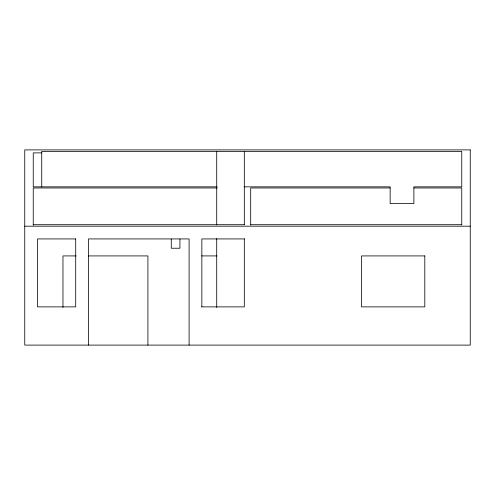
<?xml version="1.0" encoding="UTF-8"?>
<svg xmlns="http://www.w3.org/2000/svg" width="495" height="495" viewBox="0 0 495 495"><rect width="100%" height="100%" fill="white"/><g stroke="black" fill="none" stroke-linecap="round" stroke-linejoin="round"><path stroke-width="0.74" d="M41.735 152.881L33.245 152.881L33.245 186.85L217.107 186.85M244.146 186.85L390.153 186.85L390.153 203.6L413.876 203.6L413.876 186.85L461.755 186.85L461.755 151.39L41.735 151.39L41.735 186.893M217.256 187.97L33.245 187.97L33.245 225.268M390.153 187.97L250.687 187.97L250.687 225.033M413.876 187.97L461.755 187.97L461.755 224.94M33.245 224.699L244.313 224.699M250.687 224.699L461.755 224.699M24.75 226.19L470.25 226.19M244.313 238.93L201.849 238.93L201.849 306.881M76.1 255.921L62.97 255.921L62.97 307.432M88.457 255.921L147.912 255.921L147.912 345.102M201.601 255.921L216.921 255.921M201.601 306.881L244.313 306.881L244.313 238.658M244.313 151.383L244.313 224.749M216.711 151.383L216.711 224.854M216.711 238.553L216.711 307.475M189.102 345.102L189.102 238.93L88.457 238.93L88.457 345.102M179.933 239.042L179.933 248.23L171.27 248.23L171.27 239.091M470.25 149.898L24.75 149.898L24.75 345.102L470.25 345.102L470.25 149.898M75.71 238.93L37.49 238.93L37.49 306.881L75.71 306.881L75.71 238.93M424.809 255.921L361.529 255.921L361.529 306.881L424.809 306.881L424.809 255.921"/></g></svg>
